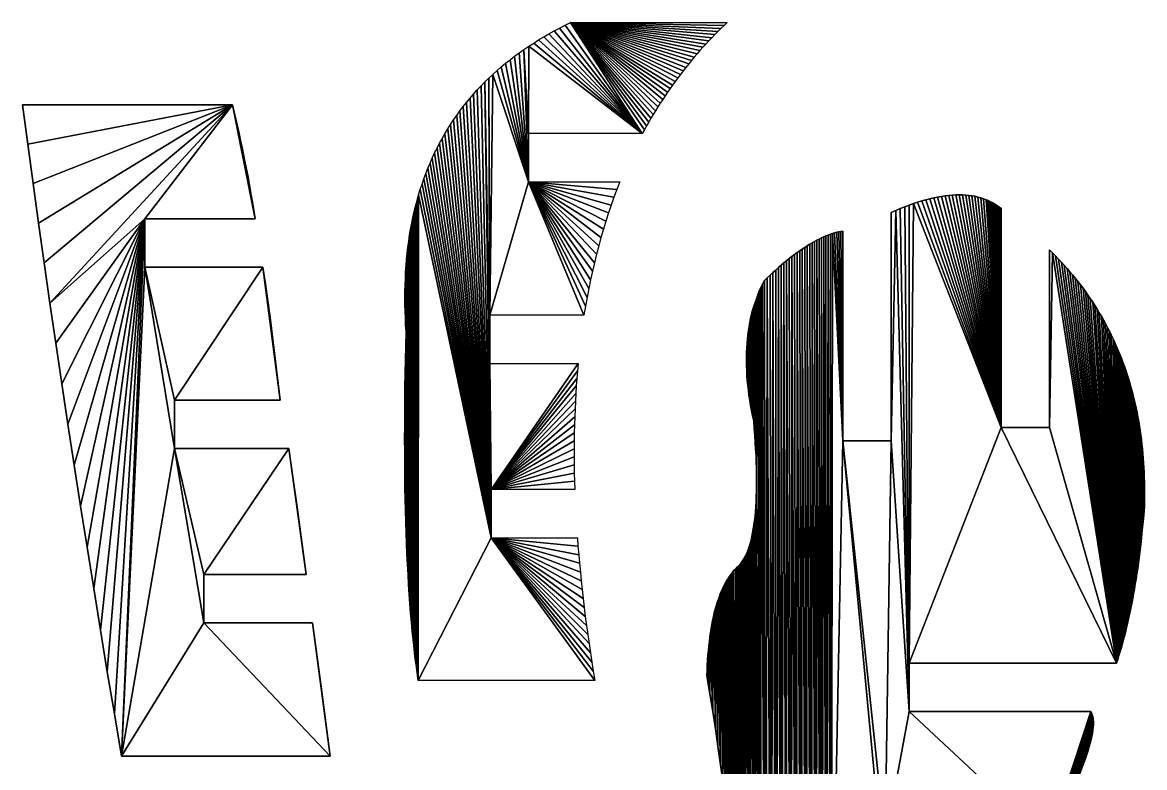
# Model space of a CAD drawing. Extents: x 10 to 917, y 10 to 841.
# Drawn here: x 734.4 to 881.6, y 176.9 to 274.6 of the extents above; entities that cross this region are included whole.
import ezdxf

# ---------------------------------------------------------------- set-up
doc = ezdxf.new("R2010")
doc.units = 0
doc.header["$MEASUREMENT"] = 0
doc.layers.get('0').update_dxf_attribs({"linetype": 'CONTINUOUS'})

msp = doc.modelspace()

# ---------------------------------------------------------------- linework, layer by layer
for p, q in [((804.13, 273.5), (804.83, 273.87)), ((804.83, 273.87), (805.55, 274.24)), ((805.55, 274.24), (806.28, 274.6)), ((806.28, 274.6), (826.81, 274.6)), ((825.99, 273.82), (825.59, 273.42)), ((826.4, 274.21), (825.99, 273.82)), ((826.81, 274.6), (826.4, 274.21)), ((801.43, 271.9), (802.08, 272.31)), ((802.08, 272.31), (802.75, 272.72)), ((802.75, 272.72), (803.43, 273.11)), ((803.43, 273.11), (804.13, 273.5)), ((824.79, 272.6), (824.4, 272.19)), ((825.19, 273.01), (824.79, 272.6)), ((825.59, 273.42), (825.19, 273.01)), ((799.53, 270.61), (800.15, 271.05)), ((800.15, 271.05), (800.78, 271.48)), ((800.78, 271.48), (801.43, 271.9)), ((823.24, 270.92), (822.87, 270.48)), ((823.63, 271.35), (823.24, 270.92)), ((824.01, 271.77), (823.63, 271.35)), ((824.4, 272.19), (824.01, 271.77)), ((797.75, 269.25), (798.33, 269.71)), ((798.33, 269.71), (798.93, 270.17)), ((798.93, 270.17), (799.53, 270.61)), ((822.13, 269.61), (821.76, 269.16)), ((822.49, 270.05), (822.13, 269.61)), ((822.87, 270.48), (822.49, 270.05)), ((796.08, 267.8), (796.63, 268.29)), ((796.63, 268.29), (797.18, 268.77)), ((797.18, 268.77), (797.75, 269.25)), ((821.04, 268.26), (820.69, 267.8)), ((821.4, 268.71), (821.04, 268.26)), ((821.76, 269.16), (821.4, 268.71)), ((794.53, 266.28), (795.03, 266.8)), ((795.03, 266.8), (795.55, 267.3)), ((795.55, 267.3), (796.08, 267.8)), ((819.66, 266.4), (819.33, 265.93)), ((820, 266.87), (819.66, 266.4)), ((820.34, 267.34), (820, 266.87)), ((820.69, 267.8), (820.34, 267.34)), ((793.09, 264.68), (793.55, 265.22)), ((793.55, 265.22), (794.04, 265.75)), ((794.04, 265.75), (794.53, 266.28)), ((818.67, 264.98), (818.35, 264.49)), ((819, 265.45), (818.67, 264.98)), ((819.33, 265.93), (819, 265.45)), ((734.38, 263.81), (735.07, 258.66)), ((761.92, 263.81), (734.38, 263.81)), ((762.15, 262.86), (761.92, 263.81)), ((791.75, 263), (792.19, 263.57)), ((792.19, 263.57), (792.63, 264.13)), ((792.63, 264.13), (793.09, 264.68)), ((817.72, 263.52), (817.41, 263.03)), ((818.03, 264.01), (817.72, 263.52)), ((818.35, 264.49), (818.03, 264.01)), ((762.37, 261.92), (762.15, 262.86)), ((790.93, 261.84), (791.34, 262.42)), ((791.34, 262.42), (791.75, 263)), ((816.81, 262.04), (816.52, 261.54)), ((817.11, 262.54), (816.81, 262.04)), ((817.41, 263.03), (817.11, 262.54)), ((762.58, 260.99), (762.37, 261.92)), ((762.79, 260.06), (762.58, 260.99)), ((789.79, 260.02), (790.16, 260.64)), ((790.16, 260.64), (790.54, 261.24)), ((790.54, 261.24), (790.93, 261.84)), ((815.95, 260.54), (815.68, 260.03)), ((816.23, 261.04), (815.95, 260.54)), ((816.52, 261.54), (816.23, 261.04)), ((762.99, 259.14), (762.79, 260.06)), ((763.18, 258.21), (762.99, 259.14)), ((789.09, 258.77), (789.43, 259.4)), ((789.43, 259.4), (789.79, 260.02)), ((815.68, 260.03), (800.77, 260.03)), ((800.77, 260.03), (800.77, 253.69)), ((735.07, 258.66), (735.77, 253.49)), ((763.37, 257.29), (763.18, 258.21)), ((788.44, 257.49), (788.76, 258.14)), ((788.76, 258.14), (789.09, 258.77)), ((763.56, 256.37), (763.37, 257.29)), ((763.92, 254.52), (763.56, 256.37)), ((787.56, 255.5), (787.84, 256.17)), ((787.84, 256.17), (788.13, 256.83)), ((788.13, 256.83), (788.44, 257.49)), ((787.03, 254.12), (787.29, 254.81)), ((787.29, 254.81), (787.56, 255.5)), ((735.77, 253.49), (736.49, 248.29)), ((764.26, 252.66), (763.92, 254.52)), ((786.56, 252.72), (786.79, 253.42)), ((786.79, 253.42), (787.03, 254.12)), ((800.77, 253.69), (812.72, 253.69)), ((812.72, 253.69), (812.33, 252.7)), ((764.6, 250.78), (764.26, 252.66)), ((786.14, 251.27), (786.34, 252)), ((786.34, 252), (786.56, 252.72)), ((811.96, 251.69), (811.59, 250.66)), ((812.33, 252.7), (811.96, 251.69)), ((854.41, 251.71), (853.91, 251.61)), ((854.91, 251.8), (854.41, 251.71)), ((855.39, 251.87), (854.91, 251.8)), ((855.86, 251.93), (855.39, 251.87)), ((856.33, 251.97), (855.86, 251.93)), ((856.78, 251.99), (856.33, 251.97)), ((857.23, 252), (856.78, 251.99)), ((857.66, 251.99), (857.23, 252)), ((858.09, 251.97), (857.66, 251.99)), ((858.5, 251.93), (858.09, 251.97)), ((858.91, 251.88), (858.5, 251.93)), ((859.31, 251.81), (858.91, 251.88)), ((859.69, 251.72), (859.31, 251.81)), ((860.07, 251.62), (859.69, 251.72)), ((764.92, 248.87), (764.6, 250.78)), ((785.76, 249.8), (785.94, 250.54)), ((785.94, 250.54), (786.14, 251.27)), ((811.59, 250.66), (811.24, 249.63)), ((849.52, 250.22), (848.93, 249.97)), ((850.11, 250.45), (849.52, 250.22)), ((850.68, 250.66), (850.11, 250.45)), ((851.24, 250.86), (850.68, 250.66)), ((851.79, 251.04), (851.24, 250.86)), ((852.34, 251.2), (851.79, 251.04)), ((852.87, 251.36), (852.34, 251.2)), ((853.39, 251.49), (852.87, 251.36)), ((853.91, 251.61), (853.39, 251.49)), ((860.43, 251.5), (860.07, 251.62)), ((860.79, 251.37), (860.43, 251.5)), ((860.97, 251.29), (860.79, 251.37)), ((861.14, 251.22), (860.97, 251.29)), ((861.31, 251.14), (861.14, 251.22)), ((861.48, 251.05), (861.31, 251.14)), ((861.64, 250.97), (861.48, 251.05)), ((861.8, 250.87), (861.64, 250.97)), ((861.96, 250.78), (861.8, 250.87)), ((862.12, 250.68), (861.96, 250.78)), ((862.27, 250.57), (862.12, 250.68)), ((862.43, 250.46), (862.27, 250.57)), ((862.58, 250.35), (862.43, 250.46)), ((862.73, 250.24), (862.58, 250.35)), ((862.73, 221.5), (862.73, 250.24)), ((750.41, 242.54), (750.41, 248.88)), ((750.41, 248.88), (764.92, 248.87)), ((785.44, 248.29), (785.59, 249.05)), ((785.59, 249.05), (785.76, 249.8)), ((811.24, 249.63), (810.9, 248.57)), ((848.93, 249.97), (848.33, 249.71)), ((848.33, 249.71), (848.33, 219.74)), ((736.49, 248.29), (737.23, 243.07)), ((785.16, 246.74), (785.29, 247.52)), ((785.29, 247.52), (785.44, 248.29)), ((810.58, 247.51), (810.26, 246.43)), ((810.9, 248.57), (810.58, 247.51)), ((784.94, 245.16), (785.04, 245.95)), ((785.04, 245.95), (785.16, 246.74)), ((810.26, 246.43), (809.96, 245.33)), ((838.25, 245.89), (837.94, 245.71)), ((838.56, 246.05), (838.25, 245.89)), ((838.87, 246.21), (838.56, 246.05)), ((839.17, 246.36), (838.87, 246.21)), ((839.47, 246.49), (839.17, 246.36)), ((839.76, 246.62), (839.47, 246.49)), ((840.05, 246.73), (839.76, 246.62)), ((840.34, 246.84), (840.05, 246.73)), ((840.62, 246.93), (840.34, 246.84)), ((840.9, 247.02), (840.62, 246.93)), ((841.18, 247.09), (840.9, 247.02)), ((841.45, 247.16), (841.18, 247.09)), ((841.72, 247.21), (841.45, 247.16)), ((841.99, 247.25), (841.72, 247.21)), ((841.99, 219.74), (841.99, 247.25)), ((784.76, 243.54), (784.85, 244.36)), ((784.85, 244.36), (784.94, 245.16)), ((809.96, 245.33), (809.67, 244.23)), ((835.99, 244.43), (835.65, 244.18)), ((836.32, 244.67), (835.99, 244.43)), ((836.65, 244.9), (836.32, 244.67)), ((836.98, 245.12), (836.65, 244.9)), ((837.31, 245.32), (836.98, 245.12)), ((837.63, 245.52), (837.31, 245.32)), ((837.94, 245.71), (837.63, 245.52)), ((869.47, 244.4), (869.07, 244.8)), ((869.07, 244.8), (869.07, 221.5)), ((869.87, 244), (869.47, 244.4)), ((737.23, 243.07), (737.98, 237.82)), ((784.7, 242.72), (784.76, 243.54)), ((809.4, 243.11), (809.13, 241.99)), ((809.67, 244.23), (809.4, 243.11)), ((834.26, 243.08), (833.91, 242.78)), ((834.61, 243.37), (834.26, 243.08)), ((834.96, 243.65), (834.61, 243.37)), ((835.31, 243.92), (834.96, 243.65)), ((835.65, 244.18), (835.31, 243.92)), ((870.26, 243.59), (869.87, 244)), ((870.65, 243.19), (870.26, 243.59)), ((871.03, 242.77), (870.65, 243.19)), ((765.92, 242.53), (750.41, 242.54)), ((766.25, 240.31), (765.92, 242.53)), ((784.6, 241.05), (784.64, 241.89)), ((784.64, 241.89), (784.7, 242.72)), ((809.13, 241.99), (808.89, 240.85)), ((832.44, 241.48), (832.07, 241.12)), ((832.81, 241.82), (832.44, 241.48)), ((833.18, 242.15), (832.81, 241.82)), ((833.55, 242.47), (833.18, 242.15)), ((833.91, 242.78), (833.55, 242.47)), ((871.4, 242.35), (871.03, 242.77)), ((871.76, 241.93), (871.4, 242.35)), ((872.12, 241.51), (871.76, 241.93)), ((872.47, 241.08), (872.12, 241.51)), ((766.56, 238.11), (766.25, 240.31)), ((784.55, 239.35), (784.57, 240.21)), ((784.57, 240.21), (784.6, 241.05)), ((808.89, 240.85), (808.65, 239.71)), ((831.45, 240.3), (831.23, 239.84)), ((831.69, 240.76), (831.45, 240.3)), ((832.07, 241.12), (831.69, 240.76)), ((872.82, 240.64), (872.47, 241.08)), ((873.16, 240.21), (872.82, 240.64)), ((873.49, 239.76), (873.16, 240.21)), ((784.54, 238.49), (784.55, 239.35)), ((784.55, 237.61), (784.54, 238.49)), ((808.43, 238.55), (808.22, 237.39)), ((808.65, 239.71), (808.43, 238.55)), ((830.82, 238.88), (830.64, 238.39)), ((831.02, 239.36), (830.82, 238.88)), ((831.23, 239.84), (831.02, 239.36)), ((873.81, 239.32), (873.49, 239.76)), ((874.13, 238.87), (873.81, 239.32)), ((874.44, 238.41), (874.13, 238.87)), ((737.98, 237.82), (738.75, 232.54)), ((766.86, 235.93), (766.56, 238.11)), ((784.57, 236.73), (784.55, 237.61)), ((808.22, 237.39), (808.03, 236.23)), ((830.3, 237.39), (830.15, 236.88)), ((830.46, 237.9), (830.3, 237.39)), ((830.64, 238.39), (830.46, 237.9)), ((874.75, 237.95), (874.44, 238.41)), ((875.05, 237.49), (874.75, 237.95)), ((875.34, 237.03), (875.05, 237.49)), ((875.62, 236.55), (875.34, 237.03)), ((767.14, 233.76), (766.86, 235.93)), ((784.6, 235.84), (784.57, 236.73)), ((784.64, 234.94), (784.6, 235.84)), ((808.03, 236.23), (795.69, 236.23)), ((795.69, 236.23), (795.69, 229.88)), ((829.89, 235.83), (829.78, 235.3)), ((830.02, 236.36), (829.89, 235.83)), ((830.15, 236.88), (830.02, 236.36)), ((875.9, 236.08), (875.62, 236.55)), ((876.17, 235.6), (875.9, 236.08)), ((876.44, 235.12), (876.17, 235.6)), ((784.7, 234.03), (784.64, 234.94)), ((784.66, 232.18), (784.7, 234.03)), ((829.6, 234.21), (829.52, 233.65)), ((829.68, 234.76), (829.6, 234.21)), ((829.78, 235.3), (829.68, 234.76)), ((876.69, 234.63), (876.44, 235.12)), ((876.95, 234.14), (876.69, 234.63)), ((877.19, 233.64), (876.95, 234.14)), ((738.75, 232.54), (739.54, 227.25)), ((767.41, 231.6), (767.14, 233.76)), ((829.46, 233.09), (829.41, 232.52)), ((829.52, 233.65), (829.46, 233.09)), ((877.43, 233.14), (877.19, 233.64)), ((877.66, 232.64), (877.43, 233.14)), ((877.89, 232.13), (877.66, 232.64)), ((767.67, 229.43), (767.41, 231.6)), ((784.62, 230.36), (784.66, 232.18)), ((829.35, 231.35), (829.33, 230.75)), ((829.37, 231.94), (829.35, 231.35)), ((829.41, 232.52), (829.37, 231.94)), ((878.1, 231.62), (877.89, 232.13)), ((878.31, 231.1), (878.1, 231.62)), ((878.52, 230.58), (878.31, 231.1)), ((784.58, 228.57), (784.62, 230.36)), ((795.69, 229.88), (807.25, 229.88)), ((807.25, 229.88), (807.16, 228.92)), ((829.33, 230.75), (829.33, 230.15)), ((829.33, 230.15), (829.34, 229.54)), ((878.72, 230.06), (878.52, 230.58)), ((878.91, 229.53), (878.72, 230.06)), ((767.93, 227.26), (767.67, 229.43)), ((784.55, 226.8), (784.58, 228.57)), ((807.16, 228.92), (807.09, 227.95)), ((829.34, 229.54), (829.37, 228.93)), ((829.37, 228.93), (829.4, 228.3)), ((829.4, 228.3), (829.45, 227.67)), ((879.09, 229), (878.91, 229.53)), ((879.27, 228.46), (879.09, 229)), ((879.44, 227.92), (879.27, 228.46)), ((739.54, 227.25), (740.34, 221.92)), ((768.18, 225.07), (767.93, 227.26)), ((784.53, 225.06), (784.55, 226.8)), ((807.02, 226.96), (806.96, 225.96)), ((807.09, 227.95), (807.02, 226.96)), ((829.45, 227.67), (829.51, 227.03)), ((829.51, 227.03), (829.59, 226.38)), ((879.61, 227.38), (879.44, 227.92)), ((879.77, 226.83), (879.61, 227.38)), ((879.92, 226.27), (879.77, 226.83)), ((806.96, 225.96), (806.9, 224.95)), ((829.59, 226.38), (829.67, 225.73)), ((829.67, 225.73), (829.77, 225.06)), ((880.06, 225.72), (879.92, 226.27)), ((880.2, 225.16), (880.06, 225.72)), ((754.3, 218.73), (754.3, 225.07)), ((754.3, 225.07), (768.18, 225.07)), ((784.52, 223.35), (784.53, 225.06)), ((806.86, 223.93), (806.82, 222.9)), ((806.9, 224.95), (806.86, 223.93)), ((829.77, 225.06), (829.88, 224.39)), ((829.88, 224.39), (830, 223.72)), ((830, 223.72), (830.14, 223.03)), ((880.33, 224.59), (880.2, 225.16)), ((880.45, 224.02), (880.33, 224.59)), ((880.57, 223.45), (880.45, 224.02)), ((784.51, 221.66), (784.52, 223.35)), ((806.82, 222.9), (806.79, 221.87)), ((830.14, 223.03), (830.29, 222.34)), ((830.29, 222.34), (830.36, 221.39)), ((880.68, 222.87), (880.57, 223.45)), ((880.79, 222.29), (880.68, 222.87)), ((880.89, 221.7), (880.79, 222.29)), ((740.34, 221.92), (741.16, 216.57)), ((784.5, 220), (784.51, 221.66)), ((806.76, 220.82), (806.75, 219.77)), ((806.79, 221.87), (806.76, 220.82)), ((830.36, 221.39), (830.43, 220.46)), ((869.07, 221.5), (862.73, 221.5)), ((880.98, 221.11), (880.89, 221.7)), ((881.06, 220.52), (880.98, 221.11)), ((784.51, 218.37), (784.5, 220)), ((806.75, 219.77), (806.74, 218.71)), ((830.43, 220.46), (830.49, 219.55)), ((830.49, 219.55), (830.54, 218.67)), ((848.33, 219.74), (841.99, 219.74)), ((881.14, 219.92), (881.06, 220.52)), ((881.21, 219.32), (881.14, 219.92)), ((881.27, 218.71), (881.21, 219.32)), ((769.32, 218.73), (754.3, 218.73)), ((769.84, 215.01), (769.32, 218.73)), ((784.52, 216.77), (784.51, 218.37)), ((806.74, 218.71), (806.74, 217.66)), ((830.54, 218.67), (830.59, 217.81)), ((881.33, 218.1), (881.27, 218.71)), ((881.38, 217.48), (881.33, 218.1)), ((741.16, 216.57), (742, 211.2)), ((784.53, 215.19), (784.52, 216.77)), ((806.74, 217.66), (806.74, 216.59)), ((806.74, 216.59), (806.76, 215.53)), ((830.59, 217.81), (830.62, 216.97)), ((830.62, 216.97), (830.64, 216.16)), ((881.43, 216.87), (881.38, 217.48)), ((881.46, 216.24), (881.43, 216.87)), ((770.39, 211.04), (769.84, 215.01)), ((784.55, 213.64), (784.53, 215.19)), ((806.76, 215.53), (806.78, 214.46)), ((830.64, 216.16), (830.66, 215.37)), ((830.66, 215.37), (830.67, 214.6)), ((881.5, 215.62), (881.46, 216.24)), ((881.52, 214.98), (881.5, 215.62)), ((881.54, 214.35), (881.52, 214.98)), ((784.58, 212.12), (784.55, 213.64)), ((806.78, 214.46), (806.82, 213.39)), ((830.66, 213.85), (830.65, 213.13)), ((830.67, 214.6), (830.66, 213.85)), ((881.55, 213.71), (881.54, 214.35)), ((881.55, 213.07), (881.55, 213.71)), ((784.62, 210.62), (784.58, 212.12)), ((806.82, 213.39), (795.84, 213.39)), ((795.84, 213.39), (795.84, 207.05)), ((830.63, 212.44), (830.6, 211.76)), ((830.65, 213.13), (830.63, 212.44)), ((881.54, 211.77), (881.55, 212.42)), ((881.55, 212.42), (881.55, 213.07)), ((742, 211.2), (742.85, 205.8)), ((770.97, 206.79), (770.39, 211.04)), ((784.66, 209.15), (784.62, 210.62)), ((830.52, 210.49), (830.46, 209.88)), ((830.56, 211.11), (830.52, 210.49)), ((830.6, 211.76), (830.56, 211.11)), ((881.4, 209.56), (881.53, 211.11)), ((881.53, 211.11), (881.54, 211.77)), ((784.7, 207.71), (784.66, 209.15)), ((830.4, 209.3), (830.32, 208.74)), ((830.46, 209.88), (830.4, 209.3)), ((881.25, 208.04), (881.4, 209.56)), ((784.75, 206.3), (784.7, 207.71)), ((830.15, 207.7), (830.05, 207.21)), ((830.24, 208.21), (830.15, 207.7)), ((830.32, 208.74), (830.24, 208.21)), ((881.1, 206.56), (881.25, 208.04)), ((771.59, 202.24), (770.97, 206.79)), ((784.81, 204.91), (784.75, 206.3)), ((795.84, 207.05), (807.16, 207.05)), ((807.16, 207.05), (807.24, 205.95)), ((829.82, 206.31), (829.69, 205.89)), ((829.94, 206.75), (829.82, 206.31)), ((830.05, 207.21), (829.94, 206.75)), ((880.93, 205.12), (881.1, 206.56)), ((742.85, 205.8), (743.72, 200.38)), ((784.88, 203.55), (784.81, 204.91)), ((807.24, 205.95), (807.34, 204.83)), ((807.34, 204.83), (807.44, 203.7)), ((829.18, 204.61), (829.1, 204.45)), ((829.26, 204.78), (829.18, 204.61)), ((829.41, 205.13), (829.26, 204.78)), ((829.56, 205.5), (829.41, 205.13)), ((829.69, 205.89), (829.56, 205.5)), ((880.75, 203.71), (880.93, 205.12)), ((784.95, 202.22), (784.88, 203.55)), ((807.44, 203.7), (807.55, 202.56)), ((828.12, 203.18), (827.89, 202.94)), ((828.36, 203.39), (828.12, 203.18)), ((828.46, 203.5), (828.36, 203.39)), ((828.55, 203.62), (828.46, 203.5)), ((828.65, 203.75), (828.55, 203.62)), ((828.74, 203.88), (828.65, 203.75)), ((828.84, 204.01), (828.74, 203.88)), ((828.92, 204.15), (828.84, 204.01)), ((829.01, 204.3), (828.92, 204.15)), ((829.1, 204.45), (829.01, 204.3)), ((880.65, 203.02), (880.75, 203.71)), ((758.18, 195.9), (758.18, 202.24)), ((758.18, 202.24), (771.59, 202.24)), ((785.03, 200.91), (784.95, 202.22)), ((807.55, 202.56), (807.66, 201.41)), ((827.03, 201.87), (826.84, 201.56)), ((827.24, 202.16), (827.03, 201.87)), ((827.45, 202.44), (827.24, 202.16)), ((827.66, 202.7), (827.45, 202.44)), ((827.89, 202.94), (827.66, 202.7)), ((880.34, 201.01), (880.45, 201.67)), ((880.45, 201.67), (880.55, 202.34)), ((880.55, 202.34), (880.65, 203.02)), ((743.72, 200.38), (744.61, 194.93)), ((785.11, 199.63), (785.03, 200.91)), ((807.66, 201.41), (807.79, 200.26)), ((807.79, 200.26), (807.92, 199.09)), ((826.12, 200.19), (825.95, 199.81)), ((826.29, 200.55), (826.12, 200.19)), ((826.46, 200.91), (826.29, 200.55)), ((826.65, 201.24), (826.46, 200.91)), ((826.84, 201.56), (826.65, 201.24)), ((880.12, 199.71), (880.23, 200.35)), ((880.23, 200.35), (880.34, 201.01)), ((785.2, 198.38), (785.11, 199.63)), ((807.92, 199.09), (808.06, 197.92)), ((825.65, 199), (825.51, 198.57)), ((825.8, 199.41), (825.65, 199)), ((825.95, 199.81), (825.8, 199.41)), ((879.89, 198.44), (880.01, 199.07)), ((880.01, 199.07), (880.12, 199.71)), ((785.29, 197.16), (785.2, 198.38)), ((808.06, 197.92), (808.2, 196.74)), ((825.24, 197.67), (825.12, 197.2)), ((825.37, 198.13), (825.24, 197.67)), ((825.51, 198.57), (825.37, 198.13)), ((879.51, 196.62), (879.64, 197.22)), ((879.64, 197.22), (879.76, 197.82)), ((879.76, 197.82), (879.89, 198.44)), ((772.44, 195.9), (758.18, 195.9)), ((773.55, 187.51), (772.44, 195.9)), ((785.4, 195.96), (785.29, 197.16)), ((785.5, 194.79), (785.4, 195.96)), ((808.2, 196.74), (808.36, 195.56)), ((824.9, 196.21), (824.8, 195.69)), ((825.01, 196.71), (824.9, 196.21)), ((825.12, 197.2), (825.01, 196.71)), ((879.24, 195.44), (879.37, 196.02)), ((879.37, 196.02), (879.51, 196.62)), ((744.61, 194.93), (745.51, 189.46)), ((785.62, 193.65), (785.5, 194.79)), ((808.36, 195.56), (808.52, 194.37)), ((808.52, 194.37), (808.69, 193.17)), ((824.62, 194.61), (824.54, 194.05)), ((824.71, 195.16), (824.62, 194.61)), ((824.8, 195.69), (824.71, 195.16)), ((878.81, 193.75), (878.96, 194.3)), ((878.96, 194.3), (879.1, 194.87)), ((879.1, 194.87), (879.24, 195.44)), ((785.74, 192.53), (785.62, 193.65)), ((808.69, 193.17), (808.87, 191.97)), ((824.4, 192.88), (824.34, 192.27)), ((824.47, 193.47), (824.4, 192.88)), ((824.54, 194.05), (824.47, 193.47)), ((878.51, 192.67), (878.66, 193.2)), ((878.66, 193.2), (878.81, 193.75)), ((785.86, 191.45), (785.74, 192.53)), ((786, 190.38), (785.86, 191.45)), ((808.87, 191.97), (809.05, 190.76)), ((824.29, 191.65), (824.24, 191.01)), ((824.34, 192.27), (824.29, 191.65)), ((878.03, 191.11), (878.19, 191.62)), ((878.19, 191.62), (878.35, 192.14)), ((878.35, 192.14), (878.51, 192.67)), ((786.14, 189.35), (786, 190.38)), ((809.05, 190.76), (809.24, 189.56)), ((824.2, 190.36), (824.17, 189.69)), ((824.24, 191.01), (824.2, 190.36)), ((850.68, 184.27), (850.68, 190.61)), ((850.68, 190.61), (877.86, 190.61)), ((877.86, 190.61), (878.03, 191.11)), ((745.51, 189.46), (746.43, 183.96)), ((786.28, 188.34), (786.14, 189.35)), ((809.24, 189.56), (809.44, 188.34)), ((824.17, 189.69), (824.14, 189)), ((824.14, 189), (824.54, 186.61)), ((774.73, 178.44), (773.55, 187.51)), ((809.44, 188.34), (786.28, 188.34)), ((824.54, 186.61), (824.91, 184.27)), ((824.91, 184.27), (825.26, 181.99)), ((874.51, 184.27), (850.68, 184.27)), ((874.56, 184.18), (874.51, 184.27)), ((874.61, 184.08), (874.56, 184.18)), ((874.65, 183.99), (874.61, 184.08)), ((874.69, 183.88), (874.65, 183.99)), ((746.43, 183.96), (747.36, 178.44)), ((874.72, 183.77), (874.69, 183.88)), ((874.76, 183.65), (874.72, 183.77)), ((874.78, 183.53), (874.76, 183.65)), ((874.8, 183.4), (874.78, 183.53)), ((874.82, 183.27), (874.8, 183.4)), ((874.81, 182.18), (874.84, 182.52)), ((874.83, 183.13), (874.82, 183.27)), ((874.84, 182.99), (874.83, 183.13)), ((874.84, 182.84), (874.84, 182.99)), ((874.84, 182.52), (874.84, 182.84)), ((825.26, 181.99), (825.59, 179.75)), ((874.54, 180.6), (874.63, 181.03)), ((874.63, 181.03), (874.71, 181.43)), ((874.71, 181.43), (874.77, 181.82)), ((874.77, 181.82), (874.81, 182.18)), ((825.59, 179.75), (825.9, 177.57)), ((874.15, 179.17), (874.3, 179.67)), ((874.3, 179.67), (874.43, 180.14)), ((874.43, 180.14), (874.54, 180.6)), ((747.36, 178.44), (774.73, 178.44)), ((873.59, 177.54), (873.8, 178.11)), ((873.8, 178.11), (873.98, 178.65)), ((873.98, 178.65), (874.15, 179.17)), ((825.9, 177.57), (826.19, 175.45)), ((873.14, 176.35), (873.37, 176.96)), ((873.37, 176.96), (873.59, 177.54))]:
    msp.add_line(p, q)

# ---------------------------------------------------------------- meshes
mesh = msp.add_polyface()
corners = [(800.78, 271.48), (800.77, 260.03), (800.15, 271.05), (815.68, 260.03), (801.43, 271.9), (802.08, 272.31), (802.75, 272.72), (803.43, 273.11), (804.13, 273.5), (804.83, 273.87), (805.55, 274.24), (806.28, 274.6), (815.95, 260.54), (816.23, 261.04), (816.52, 261.54), (816.81, 262.04), (817.11, 262.54), (817.41, 263.03), (817.72, 263.52), (818.03, 264.01), (818.35, 264.49), (818.67, 264.98), (819, 265.45), (819.33, 265.93), (819.66, 266.4), (820, 266.87), (820.34, 267.34), (820.69, 267.8), (821.04, 268.26), (821.4, 268.71), (821.76, 269.16), (822.13, 269.61), (822.49, 270.05), (822.87, 270.48), (823.24, 270.92), (823.63, 271.35), (824.01, 271.77), (824.4, 272.19), (824.79, 272.6), (825.19, 273.01), (825.59, 273.42), (825.99, 273.82), (826.4, 274.21), (826.81, 274.6), (796.08, 267.8), (795.69, 236.23), (795.55, 267.3), (800.77, 253.69), (808.03, 236.23), (796.63, 268.29), (797.18, 268.77), (797.75, 269.25), (798.33, 269.71), (798.93, 270.17), (799.53, 270.61), (808.22, 237.39), (808.43, 238.55), (808.65, 239.71), (808.89, 240.85), (809.13, 241.99), (809.4, 243.11), (809.67, 244.23), (809.96, 245.33), (810.26, 246.43), (810.58, 247.51), (810.9, 248.57), (811.24, 249.63), (811.59, 250.66), (811.96, 251.69), (812.33, 252.7), (812.72, 253.69), (784.55, 239.35), (784.55, 237.61), (784.54, 238.49), (784.57, 240.21), (784.57, 236.73), (784.6, 241.05), (784.6, 235.84), (784.64, 241.89), (784.64, 234.94), (784.7, 242.72), (784.7, 234.03), (784.76, 243.54), (784.75, 206.3), (784.81, 204.91), (784.85, 244.36), (784.88, 203.55), (784.94, 245.16), (784.95, 202.22), (785.04, 245.95), (785.03, 200.91), (785.11, 199.63), (785.16, 246.74), (785.2, 198.38), (785.29, 247.52), (785.29, 197.16), (785.4, 195.96), (785.44, 248.29), (785.5, 194.79), (785.59, 249.05), (785.62, 193.65), (785.76, 249.8), (785.74, 192.53), (785.86, 191.45), (785.94, 250.54), (786, 190.38), (786.14, 251.27), (786.14, 189.35), (786.34, 252), (786.28, 188.34), (795.84, 207.05), (809.44, 188.34), (786.56, 252.72), (786.79, 253.42), (787.03, 254.12), (787.29, 254.81), (787.56, 255.5), (787.84, 256.17), (788.13, 256.83), (788.44, 257.49), (788.76, 258.14), (789.09, 258.77), (789.43, 259.4), (789.79, 260.02), (790.16, 260.64), (790.54, 261.24), (790.93, 261.84), (791.34, 262.42), (791.75, 263), (792.19, 263.57), (792.63, 264.13), (793.09, 264.68), (793.55, 265.22), (794.04, 265.75), (794.53, 266.28), (795.03, 266.8), (795.69, 229.88), (795.84, 213.39), (809.24, 189.56), (809.05, 190.76), (808.87, 191.97), (808.69, 193.17), (808.52, 194.37), (808.36, 195.56), (808.2, 196.74), (808.06, 197.92), (807.92, 199.09), (807.79, 200.26), (807.66, 201.41), (807.55, 202.56), (807.44, 203.7), (807.34, 204.83), (807.24, 205.95), (807.16, 207.05), (784.51, 221.66), (784.51, 218.37), (784.5, 220), (784.52, 216.77), (784.52, 223.35), (784.53, 215.19), (784.53, 225.06), (784.55, 213.64), (784.55, 226.8), (784.58, 212.12), (784.58, 228.57), (784.62, 210.62), (784.62, 230.36), (784.66, 209.15), (784.66, 232.18), (784.7, 207.71), (807.25, 229.88), (807.16, 228.92), (807.09, 227.95), (807.02, 226.96), (806.96, 225.96), (806.9, 224.95), (806.86, 223.93), (806.82, 222.9), (806.79, 221.87), (806.76, 220.82), (806.75, 219.77), (806.74, 218.71), (806.74, 217.66), (806.78, 214.46), (806.82, 213.39), (806.76, 215.53), (806.74, 216.59)]
mesh.append_faces([[corners[k] for k in face] for face in [(42, 11, 43), (69, 47, 70), (71, 72, 73), (152, 110, 153), (154, 155, 156), (137, 183, 184)]], dxfattribs={"vtx0": -1})
mesh.append_faces([[corners[k] for k in face] for face in [(0, 1, 2), (1, 0, 3), (3, 11, 12), (12, 11, 13), (13, 11, 14), (14, 11, 15), (15, 11, 16), (16, 11, 17), (17, 11, 18), (18, 11, 19), (19, 11, 20), (20, 11, 21), (21, 11, 22), (22, 11, 23), (23, 11, 24), (24, 11, 25), (25, 11, 26), (26, 11, 27), (27, 11, 28), (28, 11, 29), (29, 11, 30), (30, 11, 31), (31, 11, 32), (32, 11, 33), (33, 11, 34), (34, 11, 35), (35, 11, 36), (36, 11, 37), (37, 11, 38), (38, 11, 39), (39, 11, 40), (40, 11, 41), (41, 11, 42), (44, 45, 46), (45, 47, 48), (47, 2, 1), (48, 47, 55), (55, 47, 56), (56, 47, 57), (57, 47, 58), (58, 47, 59), (59, 47, 60), (60, 47, 61), (61, 47, 62), (62, 47, 63), (63, 47, 64), (64, 47, 65), (65, 47, 66), (66, 47, 67), (67, 47, 68), (68, 47, 69), (72, 74, 75), (75, 76, 77), (77, 78, 79), (79, 80, 81), (83, 82, 84), (84, 85, 86), (86, 87, 88), (88, 89, 90), (90, 89, 91), (91, 92, 93), (93, 94, 95), (95, 94, 96), (96, 97, 98), (98, 99, 100), (100, 101, 102), (102, 101, 103), (103, 104, 105), (105, 106, 107), (107, 108, 109), (109, 110, 111), (136, 46, 45), (110, 136, 137), (111, 110, 138), (138, 110, 139), (139, 110, 140), (140, 110, 141), (141, 110, 142), (142, 110, 143), (143, 110, 144), (144, 110, 145), (145, 110, 146), (146, 110, 147), (147, 110, 148), (148, 110, 149), (149, 110, 150), (150, 110, 151), (151, 110, 152), (155, 154, 157), (157, 158, 159), (159, 160, 161), (161, 162, 163), (163, 164, 165), (165, 166, 167), (167, 168, 169), (169, 81, 83), (170, 137, 136), (183, 137, 185), (185, 137, 186), (186, 137, 182)]], dxfattribs={"vtx0": -1, "vtx1": -1})
mesh.append_faces([[corners[k] for k in face] for face in [(45, 44, 47), (81, 82, 83), (109, 108, 110), (110, 135, 136)]], dxfattribs={"vtx0": -1, "vtx1": -1, "vtx2": -1})
mesh.append_faces([[corners[k] for k in face] for face in [(3, 0, 4), (3, 4, 5), (3, 5, 6), (3, 6, 7), (3, 7, 8), (3, 8, 9), (3, 9, 10), (3, 10, 11), (47, 44, 49), (47, 49, 50), (47, 50, 51), (47, 51, 52), (47, 52, 53), (47, 53, 54), (47, 54, 2), (72, 71, 74), (75, 74, 76), (77, 76, 78), (79, 78, 80), (81, 80, 82), (84, 82, 85), (86, 85, 87), (88, 87, 89), (91, 89, 92), (93, 92, 94), (96, 94, 97), (98, 97, 99), (100, 99, 101), (103, 101, 104), (105, 104, 106), (107, 106, 108), (110, 108, 112), (110, 112, 113), (110, 113, 114), (110, 114, 115), (110, 115, 116), (110, 116, 117), (110, 117, 118), (110, 118, 119), (110, 119, 120), (110, 120, 121), (110, 121, 122), (110, 122, 123), (110, 123, 124), (110, 124, 125), (110, 125, 126), (110, 126, 127), (110, 127, 128), (110, 128, 129), (110, 129, 130), (110, 130, 131), (110, 131, 132), (110, 132, 133), (110, 133, 134), (110, 134, 135), (136, 135, 46), (157, 154, 158), (159, 158, 160), (161, 160, 162), (163, 162, 164), (165, 164, 166), (167, 166, 168), (169, 168, 81), (137, 170, 171), (137, 171, 172), (137, 172, 173), (137, 173, 174), (137, 174, 175), (137, 175, 176), (137, 176, 177), (137, 177, 178), (137, 178, 179), (137, 179, 180), (137, 180, 181), (137, 181, 182)]], dxfattribs={"vtx0": -1, "vtx2": -1})
mesh = msp.add_polyface()
corners = [(761.92, 263.81), (735.07, 258.66), (734.38, 263.81), (735.77, 253.49), (736.49, 248.29), (737.23, 243.07), (737.98, 237.82), (750.41, 248.88), (738.75, 232.54), (739.54, 227.25), (740.34, 221.92), (741.16, 216.57), (742, 211.2), (742.85, 205.8), (743.72, 200.38), (744.61, 194.93), (745.51, 189.46), (746.43, 183.96), (747.36, 178.44), (764.92, 248.87), (762.15, 262.86), (762.37, 261.92), (762.58, 260.99), (762.79, 260.06), (762.99, 259.14), (763.18, 258.21), (763.37, 257.29), (763.56, 256.37), (763.92, 254.52), (764.26, 252.66), (764.6, 250.78), (765.92, 242.53), (754.3, 225.07), (750.41, 242.54), (768.18, 225.07), (766.25, 240.31), (766.56, 238.11), (766.86, 235.93), (767.14, 233.76), (767.41, 231.6), (767.67, 229.43), (767.93, 227.26), (769.32, 218.73), (758.18, 202.24), (754.3, 218.73), (771.59, 202.24), (769.84, 215.01), (770.39, 211.04), (770.97, 206.79), (758.18, 195.9), (774.73, 178.44), (772.44, 195.9), (773.55, 187.51)]
mesh.append_faces([[corners[k] for k in face] for face in [(0, 1, 2), (19, 29, 30), (34, 40, 41), (45, 47, 48), (50, 51, 52)]], dxfattribs={"vtx0": -1})
mesh.append_faces([[corners[k] for k in face] for face in [(1, 0, 3), (3, 0, 4), (4, 0, 5), (5, 0, 6), (6, 7, 8), (8, 7, 9), (9, 7, 10), (10, 7, 11), (11, 7, 12), (12, 7, 13), (13, 7, 14), (14, 7, 15), (15, 7, 16), (16, 7, 17), (17, 7, 18), (7, 0, 19), (31, 32, 33), (32, 31, 34), (42, 43, 44), (43, 42, 45), (18, 49, 50), (33, 18, 7), (44, 33, 32), (49, 44, 43)]], dxfattribs={"vtx0": -1, "vtx1": -1})
mesh.append_faces([[corners[k] for k in face] for face in [(6, 0, 7), (49, 18, 44), (44, 18, 33)]], dxfattribs={"vtx0": -1, "vtx1": -1, "vtx2": -1})
mesh.append_faces([[corners[k] for k in face] for face in [(19, 0, 20), (19, 20, 21), (19, 21, 22), (19, 22, 23), (19, 23, 24), (19, 24, 25), (19, 25, 26), (19, 26, 27), (19, 27, 28), (19, 28, 29), (34, 31, 35), (34, 35, 36), (34, 36, 37), (34, 37, 38), (34, 38, 39), (34, 39, 40), (45, 42, 46), (45, 46, 47), (50, 49, 51)]], dxfattribs={"vtx0": -1, "vtx2": -1})
mesh = msp.add_polyface()
corners = [(848.93, 249.97), (848.33, 219.74), (848.33, 249.71), (869.47, 244.4), (869.07, 221.5), (869.07, 244.8), (851.24, 250.86), (850.68, 190.61), (850.68, 250.66), (862.73, 221.5), (851.79, 251.04), (852.34, 251.2), (852.87, 251.36), (853.39, 251.49), (853.91, 251.61), (854.41, 251.71), (854.91, 251.8), (855.39, 251.87), (855.86, 251.93), (856.33, 251.97), (856.78, 251.99), (857.23, 252), (857.66, 251.99), (858.09, 251.97), (858.5, 251.93), (858.91, 251.88), (859.31, 251.81), (859.69, 251.72), (860.07, 251.62), (860.43, 251.5), (860.79, 251.37), (860.97, 251.29), (861.14, 251.22), (861.31, 251.14), (861.48, 251.05), (861.64, 250.97), (861.8, 250.87), (861.96, 250.78), (862.12, 250.68), (862.27, 250.57), (862.43, 250.46), (862.58, 250.35), (862.73, 250.24), (850.68, 184.27), (849.52, 250.22), (850.11, 250.45)]
mesh.append_faces([[corners[k] for k in face] for face in [(0, 1, 2), (3, 4, 5), (9, 41, 42)]], dxfattribs={"vtx0": -1})
mesh.append_faces([[corners[k] for k in face] for face in [(6, 7, 8), (43, 8, 7)]], dxfattribs={"vtx0": -1, "vtx1": -1})
mesh.append_faces([[corners[k] for k in face] for face in [(7, 6, 9), (43, 1, 0)]], dxfattribs={"vtx0": -1, "vtx1": -1, "vtx2": -1})
mesh.append_faces([[corners[k] for k in face] for face in [(9, 6, 10), (9, 10, 11), (9, 11, 12), (9, 12, 13), (9, 13, 14), (9, 14, 15), (9, 15, 16), (9, 16, 17), (9, 17, 18), (9, 18, 19), (9, 19, 20), (9, 20, 21), (9, 21, 22), (9, 22, 23), (9, 23, 24), (9, 24, 25), (9, 25, 26), (9, 26, 27), (9, 27, 28), (9, 28, 29), (9, 29, 30), (9, 30, 31), (9, 31, 32), (9, 32, 33), (9, 33, 34), (9, 34, 35), (9, 35, 36), (9, 36, 37), (9, 37, 38), (9, 38, 39), (9, 39, 40), (9, 40, 41), (43, 0, 44), (43, 44, 45), (43, 45, 8)]], dxfattribs={"vtx0": -1, "vtx2": -1})
mesh = msp.add_polyface()
corners = [(829.33, 230.75), (829.34, 229.54), (829.33, 230.15), (829.35, 231.35), (829.37, 228.93), (829.37, 231.94), (829.4, 228.3), (829.41, 232.52), (829.45, 227.67), (829.46, 233.09), (829.51, 227.03), (829.52, 233.65), (829.59, 226.38), (829.6, 234.21), (829.67, 225.73), (829.68, 234.76), (829.77, 225.06), (829.78, 235.3), (829.88, 224.39), (829.89, 235.83), (830, 223.72), (830.02, 236.36), (830.14, 223.03), (830.15, 236.88), (830.29, 222.34), (830.3, 237.39), (830.36, 221.39), (830.46, 237.9), (830.43, 220.46), (830.49, 219.55), (830.64, 238.39), (830.54, 218.67), (830.59, 217.81), (830.62, 216.97), (830.64, 216.16), (830.82, 238.88), (830.66, 215.37), (830.67, 214.6), (840.5, 143.94), (840.34, 246.84), (840.62, 246.93), (841.99, 219.74), (840.9, 247.02), (841.18, 247.09), (841.45, 247.16), (841.72, 247.21), (841.99, 247.25)]
mesh.append_faces([[corners[k] for k in face] for face in [(0, 1, 2), (41, 45, 46)]], dxfattribs={"vtx0": -1})
mesh.append_faces([[corners[k] for k in face] for face in [(1, 3, 4), (4, 5, 6), (6, 7, 8), (8, 9, 10), (10, 11, 12), (12, 13, 14), (14, 15, 16), (16, 17, 18), (18, 19, 20), (20, 21, 22), (22, 23, 24), (24, 25, 26), (26, 27, 28), (28, 27, 29), (29, 30, 31), (31, 30, 32), (32, 30, 33), (33, 30, 34), (34, 35, 36), (36, 35, 37)]], dxfattribs={"vtx0": -1, "vtx1": -1})
mesh.append_faces([[corners[k] for k in face] for face in [(1, 0, 3), (4, 3, 5), (6, 5, 7), (8, 7, 9), (10, 9, 11), (12, 11, 13), (14, 13, 15), (16, 15, 17), (18, 17, 19), (20, 19, 21), (22, 21, 23), (24, 23, 25), (26, 25, 27), (29, 27, 30), (34, 30, 35), (38, 39, 40), (41, 40, 42), (41, 42, 43), (41, 43, 44), (41, 44, 45)]], dxfattribs={"vtx0": -1, "vtx2": -1})
mesh = msp.add_polyface()
corners = [(850.68, 190.61), (862.73, 221.5), (877.86, 190.61), (848.33, 219.74), (847.52, 167.27), (841.99, 219.74), (850.68, 184.27), (868.89, 167.27), (874.51, 184.27), (869.34, 168.15), (869.78, 169.01), (831.9, 115.84), (831.23, 239.84), (831.45, 240.3), (831.69, 240.76), (832.07, 241.12), (832.57, 115.08), (832.44, 241.48), (832.81, 241.82), (833.24, 114.31), (833.18, 242.15), (833.55, 242.47), (833.91, 113.53), (833.91, 242.78), (834.26, 243.08), (834.58, 112.72), (834.61, 243.37), (835.24, 111.91), (834.96, 243.65), (835.31, 243.92), (835.9, 111.07), (835.65, 244.18), (835.99, 244.43), (836.56, 110.23), (836.32, 244.67), (836.65, 244.9), (837.22, 109.36), (836.98, 245.12), (837.31, 245.32), (837.88, 108.49), (837.63, 245.52), (837.94, 245.71), (838.53, 107.59), (838.25, 245.89), (838.56, 246.05), (839.19, 106.69), (838.87, 246.21), (839.17, 246.36), (839.47, 246.49), (839.84, 105.76), (839.76, 246.62), (840.05, 246.73), (840.49, 104.82), (840.34, 246.84), (840.5, 143.94), (840.62, 246.93), (847.52, 160.93), (864.48, 157.1), (864.42, 160.83), (864.5, 160.73), (864.55, 157.32), (864.57, 160.62), (864.62, 157.53), (864.63, 160.5)]
mesh.append_faces([[corners[k] for k in face] for face in [(0, 1, 2), (3, 4, 5), (4, 6, 7), (7, 8, 9), (9, 8, 10), (56, 5, 4)]], dxfattribs={"vtx0": -1, "vtx1": -1})
mesh.append_faces([[corners[k] for k in face] for face in [(4, 3, 6), (52, 53, 54), (54, 55, 5), (54, 5, 56)]], dxfattribs={"vtx0": -1, "vtx1": -1, "vtx2": -1})
mesh.append_faces([[corners[k] for k in face] for face in [(7, 6, 8), (11, 12, 13), (11, 13, 14), (11, 14, 15), (16, 15, 17), (16, 17, 18), (19, 18, 20), (19, 20, 21), (22, 21, 23), (22, 23, 24), (25, 24, 26), (27, 26, 28), (27, 28, 29), (30, 29, 31), (30, 31, 32), (33, 32, 34), (33, 34, 35), (36, 35, 37), (36, 37, 38), (39, 38, 40), (39, 40, 41), (42, 41, 43), (42, 43, 44), (45, 44, 46), (45, 46, 47), (45, 47, 48), (49, 48, 50), (49, 50, 51), (52, 51, 53), (57, 58, 59), (60, 59, 61), (62, 61, 63)]], dxfattribs={"vtx0": -1, "vtx2": -1})
mesh = msp.add_polyface()
corners = [(838.53, 107.59), (838.56, 246.05), (839.19, 106.69), (839.47, 246.49), (839.84, 105.76), (840.05, 246.73), (840.49, 104.82), (855.73, 143.94), (847.52, 160.93), (864.33, 160.93), (857.76, 146.45), (858.38, 147.25), (858.97, 148.02), (859.53, 148.77), (860.07, 149.51), (860.58, 150.22), (861.06, 150.91), (861.51, 151.57), (861.93, 152.22), (862.33, 152.85), (862.69, 153.45), (863.03, 154.04), (863.34, 154.6), (863.63, 155.14), (863.88, 155.66), (864.11, 156.16), (864.31, 156.64), (864.4, 156.87), (864.42, 160.83), (864.48, 157.1), (864.5, 160.73), (864.55, 157.32), (864.57, 160.62), (864.62, 157.53), (864.63, 160.5), (864.68, 157.74), (864.69, 160.38), (864.73, 157.95), (864.75, 160.26), (864.78, 158.15), (864.79, 160.13), (864.82, 158.34), (864.83, 159.99), (864.85, 158.53), (864.86, 159.85), (864.88, 158.71), (864.88, 159.7), (864.9, 158.89), (864.9, 159.55), (864.91, 159.06), (864.91, 159.39), (864.91, 159.23)]
mesh.append_faces([[corners[k] for k in face] for face in [(49, 50, 51)]], dxfattribs={"vtx0": -1})
mesh.append_faces([[corners[k] for k in face] for face in [(0, 1, 2), (2, 3, 4), (4, 5, 6), (10, 9, 11), (11, 9, 12), (12, 9, 13), (13, 9, 14), (14, 9, 15), (15, 9, 16), (16, 9, 17), (17, 9, 18), (18, 9, 19), (19, 9, 20), (20, 9, 21), (21, 9, 22), (22, 9, 23), (23, 9, 24), (24, 9, 25), (25, 9, 26), (26, 9, 27), (27, 28, 29), (29, 30, 31), (31, 32, 33), (33, 34, 35), (35, 36, 37), (37, 38, 39), (39, 40, 41), (41, 42, 43), (43, 44, 45), (45, 46, 47), (47, 48, 49)]], dxfattribs={"vtx0": -1, "vtx1": -1})
mesh.append_faces([[corners[k] for k in face] for face in [(7, 8, 9), (27, 9, 28), (35, 34, 36), (37, 36, 38), (39, 38, 40), (41, 40, 42), (43, 42, 44), (45, 44, 46), (47, 46, 48), (49, 48, 50)]], dxfattribs={"vtx0": -1, "vtx2": -1})
mesh = msp.add_polyface()
corners = [(826.46, 122.15), (826.39, 136.95), (826.58, 137.79), (826.65, 121.75), (826.78, 138.65), (826.85, 121.38), (826.89, 139.02), (826.96, 121.2), (827, 139.4), (827.07, 121.02), (827.11, 139.8), (827.19, 120.85), (827.21, 140.21), (827.31, 120.68), (827.3, 140.64), (827.39, 141.07), (827.44, 120.52), (827.48, 141.52), (827.56, 120.36), (827.56, 141.99), (827.64, 142.46), (827.69, 120.2), (827.71, 142.95), (827.83, 120.05), (827.77, 143.46), (827.83, 143.97), (828.51, 119.39), (827.89, 144.5), (827.94, 145.05), (827.99, 145.6), (828.03, 146.17), (828.06, 146.75), (828.09, 147.35), (828.12, 147.96), (828.14, 148.58), (828.16, 149.21), (828.17, 149.86), (828.17, 150.52), (828.18, 151.2), (828.36, 203.39), (828.55, 203.62), (829.19, 118.71), (829.26, 204.78), (829.87, 118.01), (829.94, 206.75), (830.55, 117.3), (830.56, 211.11), (831.23, 116.58), (831.23, 239.84), (831.9, 115.84), (832.07, 241.12), (832.57, 115.08), (832.81, 241.82), (833.24, 114.31), (833.55, 242.47), (833.91, 113.53), (834.26, 243.08), (834.58, 112.72), (834.61, 243.37), (835.24, 111.91), (835.31, 243.92), (835.9, 111.07), (835.99, 244.43), (836.56, 110.23), (836.65, 244.9), (837.22, 109.36), (837.31, 245.32), (837.88, 108.49), (837.94, 245.71), (838.53, 107.59)]
mesh.append_faces([[corners[k] for k in face] for face in [(26, 40, 41), (41, 42, 43), (43, 44, 45), (45, 46, 47), (47, 48, 49), (49, 50, 51), (51, 52, 53), (53, 54, 55), (55, 56, 57), (57, 58, 59), (59, 60, 61), (61, 62, 63), (63, 64, 65), (65, 66, 67), (67, 68, 69)]], dxfattribs={"vtx0": -1, "vtx1": -1})
mesh.append_faces([[corners[k] for k in face] for face in [(26, 38, 39)]], dxfattribs={"vtx0": -1, "vtx1": -1, "vtx2": -1})
mesh.append_faces([[corners[k] for k in face] for face in [(0, 1, 2), (3, 2, 4), (5, 4, 6), (7, 6, 8), (9, 8, 10), (11, 10, 12), (13, 12, 14), (13, 14, 15), (16, 15, 17), (18, 17, 19), (18, 19, 20), (21, 20, 22), (23, 22, 24), (23, 24, 25), (26, 25, 27), (26, 27, 28), (26, 28, 29), (26, 29, 30), (26, 30, 31), (26, 31, 32), (26, 32, 33), (26, 33, 34), (26, 34, 35), (26, 35, 36), (26, 36, 37), (26, 37, 38)]], dxfattribs={"vtx0": -1, "vtx2": -1})
mesh = msp.add_polyface()
corners = [(877.86, 190.61), (869.07, 221.5), (869.47, 244.4), (869.87, 244), (870.26, 243.59), (870.65, 243.19), (871.03, 242.77), (871.4, 242.35), (871.76, 241.93), (872.12, 241.51), (872.47, 241.08), (872.82, 240.64), (873.16, 240.21), (873.49, 239.76), (873.81, 239.32), (874.13, 238.87), (874.44, 238.41), (874.75, 237.95), (875.05, 237.49), (875.34, 237.03), (875.62, 236.55), (875.9, 236.08), (876.17, 235.6), (876.44, 235.12), (876.69, 234.63), (876.95, 234.14), (877.19, 233.64), (877.43, 233.14), (877.66, 232.64), (877.89, 232.13), (878.03, 191.11), (878.1, 231.62), (878.19, 191.62), (878.31, 231.1), (878.35, 192.14), (878.52, 230.58), (878.66, 193.2), (878.72, 230.06), (878.81, 193.75), (878.91, 229.53), (878.96, 194.3), (879.09, 229), (879.1, 194.87), (879.27, 228.46), (879.37, 196.02), (879.44, 227.92), (879.51, 196.62), (879.61, 227.38), (879.64, 197.22), (879.77, 226.83), (879.89, 198.44), (879.92, 226.27), (880.01, 199.07), (880.06, 225.72), (880.12, 199.71), (880.2, 225.16), (880.23, 200.35), (880.33, 224.59)]
mesh.append_faces([[corners[k] for k in face] for face in [(0, 1, 2)]], dxfattribs={"vtx0": -1, "vtx1": -1, "vtx2": -1})
mesh.append_faces([[corners[k] for k in face] for face in [(0, 2, 3), (0, 3, 4), (0, 4, 5), (0, 5, 6), (0, 6, 7), (0, 7, 8), (0, 8, 9), (0, 9, 10), (0, 10, 11), (0, 11, 12), (0, 12, 13), (0, 13, 14), (0, 14, 15), (0, 15, 16), (0, 16, 17), (0, 17, 18), (0, 18, 19), (0, 19, 20), (0, 20, 21), (0, 21, 22), (0, 22, 23), (0, 23, 24), (0, 24, 25), (0, 25, 26), (0, 26, 27), (0, 27, 28), (0, 28, 29), (30, 29, 31), (32, 31, 33), (34, 33, 35), (36, 35, 37), (38, 37, 39), (40, 39, 41), (42, 41, 43), (44, 43, 45), (46, 45, 47), (48, 47, 49), (50, 49, 51), (52, 51, 53), (54, 53, 55), (56, 55, 57)]], dxfattribs={"vtx0": -1, "vtx2": -1})
mesh = msp.add_polyface()
corners = [(824.17, 189.69), (824.54, 186.61), (824.14, 189), (824.2, 190.36), (824.24, 191.01), (824.29, 191.65), (824.34, 192.27), (824.4, 192.88), (824.47, 193.47), (824.54, 194.05), (824.91, 184.27), (824.62, 194.61), (824.71, 195.16), (824.8, 195.69), (824.9, 196.21), (825.01, 196.71), (825.26, 181.99), (825.12, 197.2), (825.24, 197.67), (825.37, 198.13), (825.59, 179.75), (825.51, 198.57), (825.65, 199), (825.9, 177.57), (825.8, 199.41), (825.95, 199.81), (826.19, 175.45), (826.12, 200.19), (826.29, 200.55), (826.46, 173.37), (826.46, 200.91), (826.71, 171.35), (826.65, 201.24), (826.84, 201.56), (826.94, 169.38), (827.03, 201.87), (827.15, 167.46), (827.24, 202.16), (827.35, 165.6), (827.45, 202.44), (827.52, 163.79), (827.66, 202.7), (827.67, 162.03), (827.89, 202.94), (827.91, 158.67), (828.12, 203.18), (828.13, 154.03), (828.36, 203.39), (831.23, 116.58), (830.67, 214.6), (830.82, 238.88), (831.02, 239.36), (831.23, 239.84)]
mesh.append_faces([[corners[k] for k in face] for face in [(0, 1, 2)]], dxfattribs={"vtx0": -1})
mesh.append_faces([[corners[k] for k in face] for face in [(1, 9, 10), (10, 15, 16), (16, 19, 20), (20, 22, 23), (23, 25, 26), (26, 28, 29), (29, 30, 31)]], dxfattribs={"vtx0": -1, "vtx1": -1})
mesh.append_faces([[corners[k] for k in face] for face in [(48, 49, 50)]], dxfattribs={"vtx0": -1, "vtx1": -1, "vtx2": -1})
mesh.append_faces([[corners[k] for k in face] for face in [(1, 0, 3), (1, 3, 4), (1, 4, 5), (1, 5, 6), (1, 6, 7), (1, 7, 8), (1, 8, 9), (10, 9, 11), (10, 11, 12), (10, 12, 13), (10, 13, 14), (10, 14, 15), (16, 15, 17), (16, 17, 18), (16, 18, 19), (20, 19, 21), (20, 21, 22), (23, 22, 24), (23, 24, 25), (26, 25, 27), (26, 27, 28), (29, 28, 30), (31, 30, 32), (31, 32, 33), (34, 33, 35), (36, 35, 37), (38, 37, 39), (40, 39, 41), (42, 41, 43), (44, 43, 45), (46, 45, 47), (48, 50, 51), (48, 51, 52)]], dxfattribs={"vtx0": -1, "vtx2": -1})
mesh = msp.add_polyface()
corners = [(877.86, 190.61), (877.89, 232.13), (878.03, 191.11), (878.1, 231.62), (878.19, 191.62), (878.31, 231.1), (878.35, 192.14), (878.52, 230.58), (878.51, 192.67), (878.66, 193.2), (878.72, 230.06), (878.81, 193.75), (878.91, 229.53), (878.96, 194.3), (869.78, 169.01), (874.51, 184.27), (870.19, 169.84), (870.59, 170.66), (870.97, 171.45), (871.33, 172.21), (871.68, 172.96), (872.01, 173.68), (872.31, 174.38), (872.61, 175.06), (872.88, 175.71), (873.14, 176.35), (873.37, 176.96), (873.59, 177.54), (873.8, 178.11), (873.98, 178.65), (874.15, 179.17), (874.3, 179.67), (874.43, 180.14), (874.54, 180.6), (874.56, 184.18), (874.63, 181.03), (874.61, 184.08), (874.65, 183.99), (874.71, 181.43), (874.69, 183.88), (874.72, 183.77), (874.77, 181.82), (874.76, 183.65), (874.78, 183.53), (874.81, 182.18), (874.8, 183.4), (874.82, 183.27), (874.84, 182.52), (874.83, 183.13), (874.84, 182.99), (874.84, 182.84)]
mesh.append_faces([[corners[k] for k in face] for face in [(47, 49, 50)]], dxfattribs={"vtx0": -1})
mesh.append_faces([[corners[k] for k in face] for face in [(0, 1, 2), (2, 3, 4), (4, 5, 6), (6, 7, 8), (8, 7, 9), (9, 10, 11), (11, 12, 13), (14, 15, 16), (16, 15, 17), (17, 15, 18), (18, 15, 19), (19, 15, 20), (20, 15, 21), (21, 15, 22), (22, 15, 23), (23, 15, 24), (24, 15, 25), (25, 15, 26), (26, 15, 27), (27, 15, 28), (28, 15, 29), (29, 15, 30), (30, 15, 31), (31, 15, 32), (32, 15, 33), (33, 34, 35), (35, 37, 38), (38, 40, 41), (41, 43, 44), (44, 46, 47)]], dxfattribs={"vtx0": -1, "vtx1": -1})
mesh.append_faces([[corners[k] for k in face] for face in [(33, 15, 34), (35, 34, 36), (35, 36, 37), (38, 37, 39), (38, 39, 40), (41, 40, 42), (41, 42, 43), (44, 43, 45), (44, 45, 46), (47, 46, 48), (47, 48, 49)]], dxfattribs={"vtx0": -1, "vtx2": -1})
mesh = msp.add_polyface()
corners = [(877.86, 190.61), (862.73, 221.5), (869.07, 221.5), (878.96, 194.3), (879.09, 229), (879.1, 194.87), (879.27, 228.46), (879.24, 195.44), (879.37, 196.02), (879.44, 227.92), (879.51, 196.62), (879.61, 227.38), (879.64, 197.22), (879.77, 226.83), (879.76, 197.82), (879.89, 198.44), (879.92, 226.27), (880.01, 199.07), (880.06, 225.72), (880.12, 199.71), (880.2, 225.16), (880.23, 200.35), (880.33, 224.59), (880.34, 201.01), (880.45, 224.02), (880.45, 201.67), (880.55, 202.34), (880.57, 223.45), (880.65, 203.02), (880.68, 222.87), (880.75, 203.71), (880.79, 222.29), (880.93, 205.12), (880.89, 221.7), (880.98, 221.11), (881.1, 206.56), (881.06, 220.52), (881.14, 219.92), (881.25, 208.04), (881.21, 219.32), (881.27, 218.71), (881.4, 209.56), (881.33, 218.1), (881.38, 217.48), (881.43, 216.87), (881.53, 211.11), (881.46, 216.24), (881.5, 215.62), (881.52, 214.98), (881.54, 214.35), (881.54, 211.77), (881.55, 213.71), (881.55, 212.42), (881.55, 213.07)]
mesh.append_faces([[corners[k] for k in face] for face in [(52, 51, 53)]], dxfattribs={"vtx0": -1})
mesh.append_faces([[corners[k] for k in face] for face in [(3, 4, 5), (5, 6, 7), (7, 6, 8), (8, 9, 10), (10, 11, 12), (12, 13, 14), (14, 13, 15), (15, 16, 17), (17, 18, 19), (19, 20, 21), (21, 22, 23), (23, 24, 25), (25, 24, 26), (26, 27, 28), (28, 29, 30), (30, 31, 32), (32, 34, 35), (35, 37, 38), (38, 40, 41), (41, 44, 45), (45, 49, 50), (50, 51, 52)]], dxfattribs={"vtx0": -1, "vtx1": -1})
mesh.append_faces([[corners[k] for k in face] for face in [(0, 1, 2), (23, 22, 24), (26, 24, 27), (28, 27, 29), (30, 29, 31), (32, 31, 33), (32, 33, 34), (35, 34, 36), (35, 36, 37), (38, 37, 39), (38, 39, 40), (41, 40, 42), (41, 42, 43), (41, 43, 44), (45, 44, 46), (45, 46, 47), (45, 47, 48), (45, 48, 49), (50, 49, 51)]], dxfattribs={"vtx0": -1, "vtx2": -1})
mesh = msp.add_polyface()
corners = [(826.71, 171.35), (826.84, 201.56), (826.94, 169.38), (827.03, 201.87), (827.15, 167.46), (827.24, 202.16), (827.35, 165.6), (827.45, 202.44), (827.52, 163.79), (827.66, 202.7), (827.67, 162.03), (827.89, 202.94), (827.8, 160.32), (827.91, 158.67), (828.12, 203.18), (828.01, 157.07), (828.08, 155.52), (828.13, 154.03), (828.36, 203.39), (828.15, 153.3), (828.16, 152.59), (828.17, 151.89), (828.18, 151.2), (828.51, 119.39), (828.46, 203.5), (828.55, 203.62), (829.19, 118.71), (828.65, 203.75), (828.74, 203.88), (828.84, 204.01), (828.92, 204.15), (829.01, 204.3), (829.1, 204.45), (829.18, 204.61), (829.26, 204.78), (829.87, 118.01), (829.41, 205.13), (829.56, 205.5), (829.69, 205.89), (829.82, 206.31), (829.94, 206.75), (830.55, 117.3), (830.05, 207.21), (830.15, 207.7), (830.24, 208.21), (830.32, 208.74), (830.4, 209.3), (830.46, 209.88), (830.52, 210.49), (830.56, 211.11), (831.23, 116.58), (830.6, 211.76), (830.63, 212.44), (830.65, 213.13), (830.66, 213.85), (830.67, 214.6)]
mesh.append_faces([[corners[k] for k in face] for face in [(0, 1, 2), (2, 3, 4), (4, 5, 6), (6, 7, 8), (8, 9, 10), (10, 11, 12), (12, 11, 13), (13, 14, 15), (15, 14, 16), (16, 14, 17), (17, 18, 19), (19, 18, 20), (20, 18, 21), (21, 18, 22)]], dxfattribs={"vtx0": -1, "vtx1": -1})
mesh.append_faces([[corners[k] for k in face] for face in [(23, 18, 24), (23, 24, 25), (26, 25, 27), (26, 27, 28), (26, 28, 29), (26, 29, 30), (26, 30, 31), (26, 31, 32), (26, 32, 33), (26, 33, 34), (35, 34, 36), (35, 36, 37), (35, 37, 38), (35, 38, 39), (35, 39, 40), (41, 40, 42), (41, 42, 43), (41, 43, 44), (41, 44, 45), (41, 45, 46), (41, 46, 47), (41, 47, 48), (41, 48, 49), (50, 49, 51), (50, 51, 52), (50, 52, 53), (50, 53, 54), (50, 54, 55)]], dxfattribs={"vtx0": -1, "vtx2": -1})

doc.saveas('drawing.dxf')
